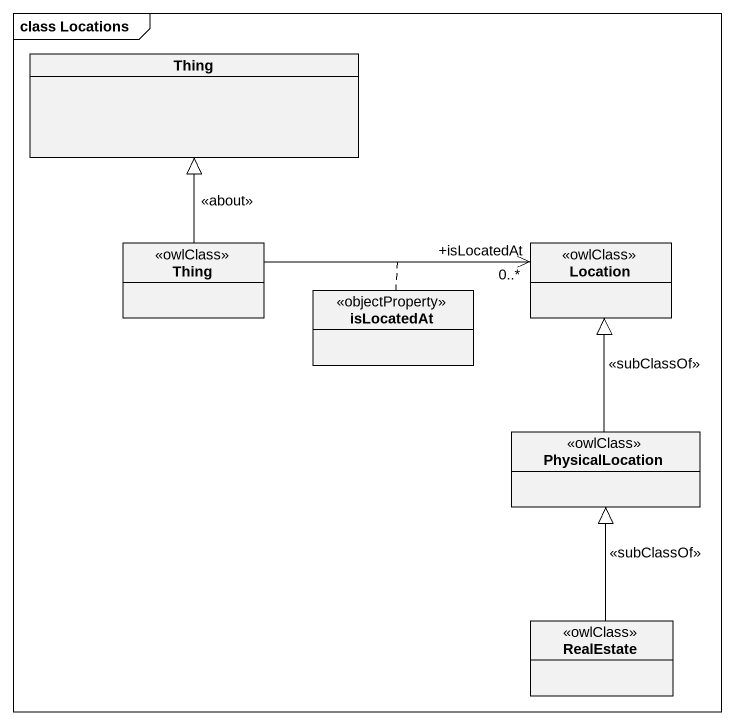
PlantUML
@startuml
mainframe class Locations
hide circle
hide empty members
class Thing
class "Thing" as Thing_2 <<owlClass>>
class isLocatedAt <<objectProperty>>
class Location <<owlClass>>
class PhysicalLocation <<owlClass>>
class RealEstate <<owlClass>>
Thing_2 -up-|> Thing : <<about>>
Thing_2 -right-> "0..*\n+isLocatedAt" Location
(Thing_2, Location) .. isLocatedAt
PhysicalLocation -up-|> Location : <<subClassOf>>
RealEstate -up-|> PhysicalLocation : <<subClassOf>>
@enduml
